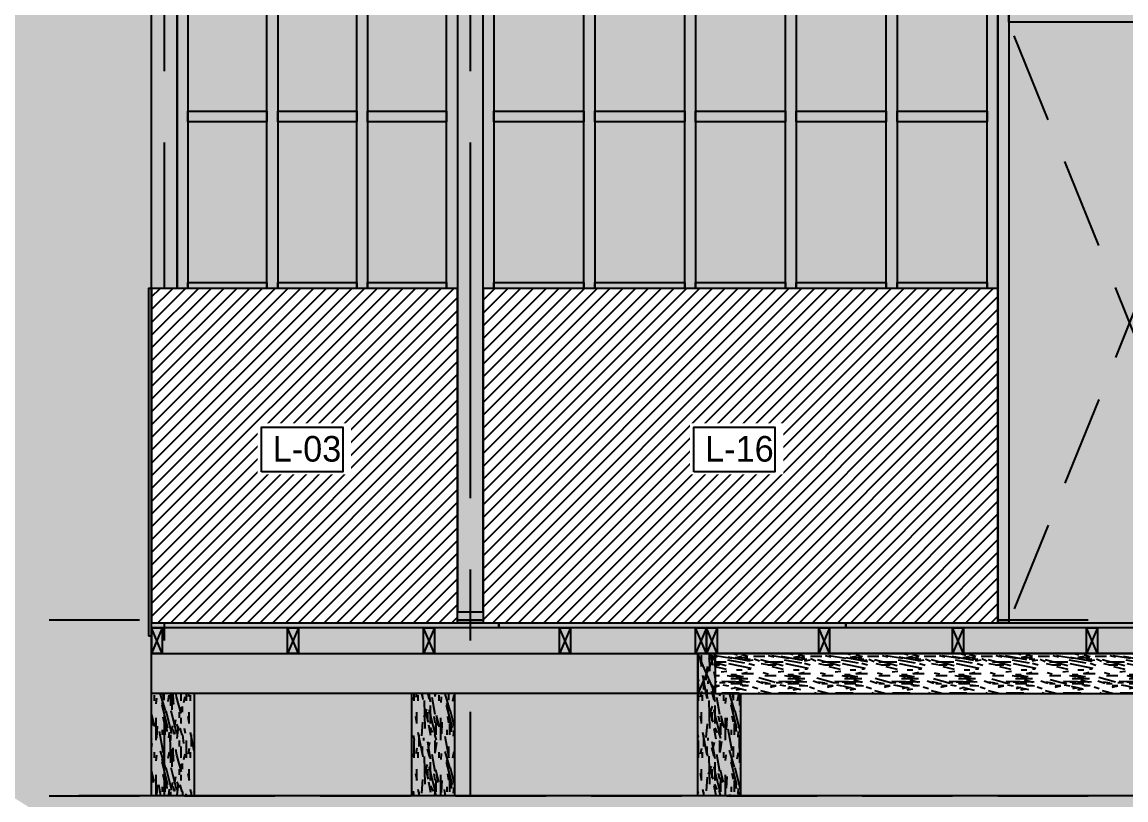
# Model space of a CAD drawing. Header units: millimetres. Extents: x 19458 to 19711, y 4351 to 4752.
# Drawn here: x 19549.96 to 19553.839, y 4520.954 to 4523.686 of the extents above; entities that cross this region are included whole.
import ezdxf

# ---------------------------------------------------------------- set-up
doc = ezdxf.new("R2010")
doc.units = ezdxf.units.MM
doc.set_wipeout_variables(frame=1)
doc.linetypes.add('CENTER', pattern=[2, 1.25, -0.25, 0.25, -0.25])
doc.linetypes.add('HIDDEN2', pattern=[4.7625, 3.175, -1.5875])
for name, color, linetype in [('cotas', 1, 'Continuous'), ('cotas @ 300', 1, 'Continuous'), ('cotas @ 400', 1, 'Continuous'), ('cotas @ 500', 1, 'Continuous'), ('EJES', 2, 'CENTER'), ('NIVELES', 2, 'Continuous'), ('PANELES PARED', 2, 'Continuous'), ('PILOTES', 2, 'Continuous'), ('TEXTO', 2, 'Continuous'), ('TEXTO @ 0.5', 2, 'Continuous'), ('VIGAS DE PISO', 2, 'Continuous')]:
    doc.layers.add(name, color=color, linetype=linetype)
doc.styles.add('century gothic', font='GOTHIC.TTF')
doc.styles.add('COTAS SMC', font='GOTHIC.TTF')
doc.dimstyles.new('ANOTATIVE 100 SMCONSTRUCCIONES', dxfattribs={"dimscale": 0, "dimtxt": 0.18, "dimasz": 0.15, "dimexe": 0.18, "dimexo": 0.09, "dimgap": 0.1, "dimtad": 1, "dimzin": 0, "dimdsep": 46, "dimtxsty": 'century gothic', "dimblk1": 'FLECHA1', "dimblk2": 'FLECHA1', "dimsah": 1, "dimcen": 0.18, "dimdle": 0.075, "dimclrd": 1, "dimclre": 1, "dimclrt": 2, "dimaunit": 1, "dimadec": 0, "dimazin": 0, "dimtfac": 0.75, "dimtix": 1, "dimtmove": 2, "dimatfit": 3, "dimfxl": 0.09, "dimtvp": 1.5, "dimtfill": 1, "dimtolj": 1, "dimtzin": 0, "dimarcsym": 0})
doc.dimstyles.new('PIES SMCONSTRUCCIONES', dxfattribs={"dimscale": 0, "dimtxt": 0.18, "dimasz": 0.2, "dimexe": 0.18, "dimexo": 0, "dimgap": 0.1, "dimtad": 1, "dimdec": 0, "dimlfac": 39.370079, "dimzin": 0, "dimdsep": 46, "dimlunit": 4, "dimtxsty": 'COTAS SMC', "dimblk1": 'FLECHA1', "dimblk2": 'FLECHA1', "dimsah": 1, "dimcen": 0.2, "dimdle": 0.075, "dimclrd": 1, "dimclre": 1, "dimclrt": 2, "dimaunit": 1, "dimadec": 0, "dimazin": 0, "dimtfac": 0.75, "dimtdec": 0, "dimtix": 1, "dimtmove": 2, "dimatfit": 3, "dimfxl": 0.09, "dimtvp": 1.5, "dimtfill": 1, "dimtolj": 1, "dimtzin": 0, "dimarcsym": 0})
pattern_1 = [(0, (102.28992, 16.99831), (0, 0.2), [0.04, -0.16]), (8.9726, (102.291915, 16.890314), (1.200000005876, 0.199999525118), [0.0384708, -3.8086058]), (5.7105, (102.289915, 16.902314), (1.800000034755, 0.19999710144), [0.0401996, -1.9697752]), (344.5779, (102.289915, 16.9623136), (2.1999999038893, -0.5999974677634), [0.0601664, -5.9564754]), (353.6599, (102.293915, 17.028314), (0.200000063208, 4.086e-07), [0.0362216, -1.7748552]), (345.0686, (102.299915, 16.914314), (0.799999998317, -0.199999673879), [0.0310484, -3.0737864]), (348.6901, (102.229915, 17.030314), (0.2000000583, 7.413e-08), [0.0815844, -0.9382194]), (5.7105, (102.291915, 16.872314), (1.800000034755, 0.19999710144), [0.0200998, -1.989875]), (0, (102.28992, 16.95631), (0, 0.2), [0.02, -0.18]), (0, (102.24992, 16.98031), (0, 0.2), [0.06, -0.14]), (11.3099, (102.289915, 17.010314), (0.79999995433, 0.19999948721), [0.020396, -0.9994078]), (2.7263, (102.269915, 16.936314), (4.0000000589947, 0.1999992035454), [0.0420476, -4.1627116]), (352.4054, (102.279915, 16.930314), (1.599999971597, -0.19999873671), [0.0302654, -2.9962834]), (0, (102.26992, 16.85431), (0, 0.2), [0.04, -0.16]), (358.8309, (102.2499153, 16.8443136), (0.2000000366479, 1.5360345e-07), [0.0980204, -9.70402]), (0, (102.24992, 16.99431), (0, 0.2), [0.02, -0.18]), (0, (102.26992, 17.01031), (0, 0.2), [0.02, -0.18]), (0, (102.17992, 17.02831), (0, 0.2), [0.03, -0.17]), (350.5377, (102.233915, 17.038314), (0.200000015444, 7.752e-08), [0.0608276, -1.1557248]), (0, (102.16992, 17.03831), (0, 0.2), [0.04, -0.16]), (0, (102.14792, 16.85831), (0, 0.2), [0.022, -0.178]), (0, (102.24992, 16.86831), (0, 0.2), [0.02, -0.18]), (0, (102.14792, 16.87431), (0, 0.2), [0.042, -0.158]), (5.4403, (102.249915, 16.886314), (1.9999999402303, 0.199998956714), [0.04219, -4.1768144]), (0, (102.25192, 16.90231), (0, 0.2), [0.038, -0.162]), (0, (102.14792, 16.90631), (0, 0.2), [0.022, -0.178]), (358.8309, (102.1719153, 16.9383136), (0.2000000366479, 1.5360345e-07), [0.0980204, -9.70402]), (0, (102.18992, 16.95631), (0, 0.2), [0.02, -0.18]), (0, (102.16992, 16.96231), (0, 0.2), [0.02, -0.18]), (0, (102.24992, 16.96231), (0, 0.2), [0.04, -0.16]), (0, (102.20992, 16.96631), (0, 0.2), [0.02, -0.18]), (0, (102.16992, 16.99031), (0, 0.2), [0.04, -0.16]), (19.6538, (102.223915, 16.906314), (2.200000050424, 0.79999891494), [0.0297322, -2.9434812]), (11.3099, (102.189915, 16.962314), (0.79999995433, 0.19999948721), [0.020396, -0.9994078]), (11.3099, (102.269915, 16.952314), (0.79999995433, 0.19999948721), [0.020396, -0.9994078]), (5.7105, (102.209915, 17.028314), (1.800000034755, 0.19999710144), [0.0200998, -1.989875]), (349.6952, (102.147915, 17.042314), (1.199999995396, -0.19999893933), [0.0223606, -2.213707]), (348.6901, (102.169915, 16.858314), (0.2000000583, 7.413e-08), [0.020396, -0.9994078]), (90, (102.18992, 16.85431), (-0.2, 1e-17), [0, -0.2]), (346.6076, (102.147915, 16.966314), (3.400000044994, -0.7999939065965), [0.043174, -4.2742308]), (11.3099, (102.269915, 16.994314), (0.79999995433, 0.19999948721), [0.020396, -0.9994078]), (10.3048, (102.269915, 16.868314), (0.999999957606, 0.199999208868), [0.0223606, -2.213707]), (348.6901, (102.209915, 16.956314), (0.2000000583, 7.413e-08), [0.020396, -0.9994078]), (348.6901, (102.229915, 16.966314), (0.2000000583, 7.413e-08), [0.020396, -0.9994078]), (341.5651, (102.147915, 16.946314), (0.19999995825, 2.3367e-07), [0.0252982, -0.6071572]), (345.9638, (102.169915, 17.014314), (0.19999992115, 2.4875e-07), [0.0824622, -0.7421588]), (343.3008, (102.209915, 17.028314), (1.399999991533, -0.39999874641), [0.0626418, -2.025419]), (0, (102.20992, 17.03831), (0, 0.2), [0.024, -0.176]), (345.9638, (102.189915, 16.874314), (0.19999992115, 2.4875e-07), [0.0824622, -0.7421588]), (345.9638, (102.169915, 16.888314), (0.19999992115, 2.4875e-07), [0.0824622, -0.7421588]), (345.9638, (102.169915, 16.906314), (0.19999992115, 2.4875e-07), [0.0824622, -0.7421588]), (349.6952, (102.147915, 16.994314), (1.199999995396, -0.19999893933), [0.0223606, -2.213707]), (345.9638, (102.209915, 16.990314), (0.19999992115, 2.4875e-07), [0.041231, -0.78339]), (349.6952, (102.147915, 16.930314), (1.199999995396, -0.19999893933), [0.0223606, -2.213707]), (357.6141, (102.251915, 16.916314), (0.199999989185, 2.452822e-07), [0.0480416, -4.756123]), (349.6952, (102.229915, 16.952314), (1.199999995396, -0.19999893933), [0.0223606, -2.213707]), (12.5288, (102.251915, 16.948314), (0.800000095695, 0.199999860747), [0.018439, -1.8254698]), (349.5626, (102.1479153, 16.9203136), (2.199999936494, -0.3999970687047), [0.0772788, -7.650591]), (351.8699, (102.223915, 16.906314), (0.199999892184, -4.835e-08), [0.0282842, -1.3859292]), (4.7636, (102.169915, 16.926314), (2.199999989955, 0.199998289923), [0.0481664, -2.3601524]), (0, (102.21792, 16.93031), (0, 0.2), [0.062, -0.138]), (344.7449, (102.147915, 17.020314), (0.799999942428, -0.199999664289), [0.0228036, -2.2575472]), (350.5377, (102.189915, 16.854314), (0.200000015444, 7.752e-08), [0.0608276, -1.1557248]), (340.0169, (102.147915, 16.896314), (0.599999976081, -0.19999986488), [0.0234094, -2.3175304]), (0, (102.30992, 17.01431), (0, 0.2), [0.01, -0.19]), (0, (102.30992, 16.92631), (0, 0.2), [0.02, -0.18]), (11.3099, (102.309915, 16.854314), (0.79999995433, 0.19999948721), [0.020396, -0.9994078]), (0, (102.31192, 16.87431), (0, 0.2), [0.036, -0.164]), (343.3008, (102.309915, 16.980314), (1.399999991533, -0.39999874641), [0.0208806, -2.0671802]), (348.0207, (102.3119153, 16.9383136), (3.7999999222511, -0.8002195416064), [0.0368014, -6.7101288]), (90, (102.30992, 16.85431), (-0.2, 1e-17), [0, -0.2]), (0, (102.32992, 16.85831), (0, 0.2), [0.018, -0.182]), (0, (102.32992, 16.89631), (0, 0.2), [0.018, -0.182]), (0, (102.32992, 16.90631), (0, 0.2), [0.018, -0.182]), (336.0376, (102.329915, 16.974314), (1.400000005486, -0.599997330343), [0.0196978, -1.9500724]), (348.5163, (102.3299153, 16.9983136), (0.99999999677376, -0.2000310941214), [0.0183676, -13.043105]), (341.5651, (102.329915, 16.926314), (0.19999995825, 2.3367e-07), [0.0189736, -0.6134816]), (347.4712, (102.329915, 17.024314), (1.000000064082, -0.19999992061), [0.018439, -1.8254698])]
pattern_2 = [(0, (102.28992, 23.7031), (0, 0.2), [0.04, -0.16]), (8.9726, (102.291915, 23.595096), (1.200000005876, 0.199999525118), [0.0384708, -3.8086058]), (5.7105, (102.289915, 23.607096), (1.800000034755, 0.19999710144), [0.0401996, -1.9697752]), (344.5779, (102.289915, 23.667096), (2.1999999038893, -0.5999974677634), [0.0601664, -5.9564754]), (353.6599, (102.293915, 23.733096), (0.200000063208, 4.086e-07), [0.0362216, -1.7748552]), (345.0686, (102.299915, 23.619096), (0.799999998317, -0.199999673879), [0.0310484, -3.0737864]), (348.6901, (102.229915, 23.735096), (0.2000000583, 7.413e-08), [0.0815844, -0.9382194]), (5.7105, (102.291915, 23.577096), (1.800000034755, 0.19999710144), [0.0200998, -1.989875]), (0, (102.28992, 23.6611), (0, 0.2), [0.02, -0.18]), (0, (102.24992, 23.6851), (0, 0.2), [0.06, -0.14]), (11.3099, (102.289915, 23.715096), (0.79999995433, 0.19999948721), [0.020396, -0.9994078]), (2.7263, (102.269915, 23.641096), (4.0000000589947, 0.1999992035454), [0.0420476, -4.1627116]), (352.4054, (102.279915, 23.635096), (1.599999971597, -0.19999873671), [0.0302654, -2.9962834]), (0, (102.26992, 23.5591), (0, 0.2), [0.04, -0.16]), (358.8309, (102.2499153, 23.549096), (0.2000000366479, 1.5360345e-07), [0.0980204, -9.70402]), (0, (102.24992, 23.6991), (0, 0.2), [0.02, -0.18]), (0, (102.26992, 23.7151), (0, 0.2), [0.02, -0.18]), (0, (102.17992, 23.7331), (0, 0.2), [0.03, -0.17]), (350.5377, (102.233915, 23.743096), (0.200000015444, 7.752e-08), [0.0608276, -1.1557248]), (0, (102.16992, 23.7431), (0, 0.2), [0.04, -0.16]), (0, (102.14792, 23.5631), (0, 0.2), [0.022, -0.178]), (0, (102.24992, 23.5731), (0, 0.2), [0.02, -0.18]), (0, (102.14792, 23.5791), (0, 0.2), [0.042, -0.158]), (5.4403, (102.249915, 23.591096), (1.9999999402303, 0.199998956714), [0.04219, -4.1768144]), (0, (102.25192, 23.6071), (0, 0.2), [0.038, -0.162]), (0, (102.14792, 23.6111), (0, 0.2), [0.022, -0.178]), (358.8309, (102.1719153, 23.643096), (0.2000000366479, 1.5360345e-07), [0.0980204, -9.70402]), (0, (102.18992, 23.6611), (0, 0.2), [0.02, -0.18]), (0, (102.16992, 23.6671), (0, 0.2), [0.02, -0.18]), (0, (102.24992, 23.6671), (0, 0.2), [0.04, -0.16]), (0, (102.20992, 23.6711), (0, 0.2), [0.02, -0.18]), (0, (102.16992, 23.6951), (0, 0.2), [0.04, -0.16]), (19.6538, (102.223915, 23.611096), (2.200000050424, 0.79999891494), [0.0297322, -2.9434812]), (11.3099, (102.189915, 23.667096), (0.79999995433, 0.19999948721), [0.020396, -0.9994078]), (11.3099, (102.269915, 23.657096), (0.79999995433, 0.19999948721), [0.020396, -0.9994078]), (5.7105, (102.209915, 23.733096), (1.800000034755, 0.19999710144), [0.0200998, -1.989875]), (349.6952, (102.147915, 23.747096), (1.199999995396, -0.19999893933), [0.0223606, -2.213707]), (348.6901, (102.169915, 23.563096), (0.2000000583, 7.413e-08), [0.020396, -0.9994078]), (90, (102.18992, 23.5591), (-0.2, 1e-17), [0, -0.2]), (346.6076, (102.147915, 23.671096), (3.400000044994, -0.7999939065965), [0.043174, -4.2742308]), (11.3099, (102.269915, 23.699096), (0.79999995433, 0.19999948721), [0.020396, -0.9994078]), (10.3048, (102.269915, 23.573096), (0.999999957606, 0.199999208868), [0.0223606, -2.213707]), (348.6901, (102.209915, 23.661096), (0.2000000583, 7.413e-08), [0.020396, -0.9994078]), (348.6901, (102.229915, 23.671096), (0.2000000583, 7.413e-08), [0.020396, -0.9994078]), (341.5651, (102.147915, 23.651096), (0.19999995825, 2.3367e-07), [0.0252982, -0.6071572]), (345.9638, (102.169915, 23.719096), (0.19999992115, 2.4875e-07), [0.0824622, -0.7421588]), (343.3008, (102.209915, 23.733096), (1.399999991533, -0.39999874641), [0.0626418, -2.025419]), (0, (102.20992, 23.7431), (0, 0.2), [0.024, -0.176]), (345.9638, (102.189915, 23.579096), (0.19999992115, 2.4875e-07), [0.0824622, -0.7421588]), (345.9638, (102.169915, 23.593096), (0.19999992115, 2.4875e-07), [0.0824622, -0.7421588]), (345.9638, (102.169915, 23.611096), (0.19999992115, 2.4875e-07), [0.0824622, -0.7421588]), (349.6952, (102.147915, 23.699096), (1.199999995396, -0.19999893933), [0.0223606, -2.213707]), (345.9638, (102.209915, 23.695096), (0.19999992115, 2.4875e-07), [0.041231, -0.78339]), (349.6952, (102.147915, 23.635096), (1.199999995396, -0.19999893933), [0.0223606, -2.213707]), (357.6141, (102.251915, 23.621096), (0.199999989185, 2.452822e-07), [0.0480416, -4.756123]), (349.6952, (102.229915, 23.657096), (1.199999995396, -0.19999893933), [0.0223606, -2.213707]), (12.5288, (102.251915, 23.653096), (0.800000095695, 0.199999860747), [0.018439, -1.8254698]), (349.5626, (102.1479153, 23.625096), (2.199999936494, -0.3999970687047), [0.0772788, -7.650591]), (351.8699, (102.223915, 23.611096), (0.199999892184, -4.835e-08), [0.0282842, -1.3859292]), (4.7636, (102.169915, 23.631096), (2.199999989955, 0.199998289923), [0.0481664, -2.3601524]), (0, (102.21792, 23.6351), (0, 0.2), [0.062, -0.138]), (344.7449, (102.147915, 23.725096), (0.799999942428, -0.199999664289), [0.0228036, -2.2575472]), (350.5377, (102.189915, 23.559096), (0.200000015444, 7.752e-08), [0.0608276, -1.1557248]), (340.0169, (102.147915, 23.601096), (0.599999976081, -0.19999986488), [0.0234094, -2.3175304]), (0, (102.30992, 23.7191), (0, 0.2), [0.01, -0.19]), (0, (102.30992, 23.6311), (0, 0.2), [0.02, -0.18]), (11.3099, (102.309915, 23.559096), (0.79999995433, 0.19999948721), [0.020396, -0.9994078]), (0, (102.31192, 23.5791), (0, 0.2), [0.036, -0.164]), (343.3008, (102.309915, 23.685096), (1.399999991533, -0.39999874641), [0.0208806, -2.0671802]), (348.0207, (102.3119153, 23.643096), (3.7999999222511, -0.8002195416064), [0.0368014, -6.7101288]), (90, (102.30992, 23.5591), (-0.2, 1e-17), [0, -0.2]), (0, (102.32992, 23.5631), (0, 0.2), [0.018, -0.182]), (0, (102.32992, 23.6011), (0, 0.2), [0.018, -0.182]), (0, (102.32992, 23.6111), (0, 0.2), [0.018, -0.182]), (336.0376, (102.329915, 23.679096), (1.400000005486, -0.599997330343), [0.0196978, -1.9500724]), (348.5163, (102.3299153, 23.703096), (0.99999999677376, -0.2000310941214), [0.0183676, -13.043105]), (341.5651, (102.329915, 23.631096), (0.19999995825, 2.3367e-07), [0.0189736, -0.6134816]), (347.4712, (102.329915, 23.729096), (1.000000064082, -0.19999992061), [0.018439, -1.8254698])]

# ---------------------------------------------------------------- blocks, each defined once
blk = doc.blocks.new('FLECHA1')
at = {"color": 4}
blk.add_line((-0.246176, -0.248081), (0.248081, 0.25), dxfattribs=at)
at = {"color": 1}
blk.add_line((-1, 0), (0.496162, 0), dxfattribs=at)
blk = doc.blocks.new('*D331')
at = {"layer": 'cotas', "color": 1, "lineweight": -2, "transparency": 16777216}
for p, q in [((19614.326, 4625.8448), (19614.326, 4700.8448)), ((19570.9836, 4550.8448), (19524.326, 4550.8448)), ((19614.326, 4548.4298), (19614.326, 4550.8448)), ((19570.5339, 4548.4298), (19524.326, 4548.4298)), ((19614.326, 4473.4298), (19614.326, 4398.4298))]:
    blk.add_line(p, q, dxfattribs=at)
at = {"layer": 'Defpoints', "color": 0, "transparency": 16777216}
for p in [(19614.326, 4550.8448), (19615.9836, 4550.8448), (19615.5339, 4548.4298)]:
    blk.add_point(p, dxfattribs=at)
at = {"layer": 'cotas', "color": 1, "lineweight": -2, "transparency": 16777216, "xscale": 75, "yscale": 75, "zscale": 75}
for p, rotation in [((19614.326, 4550.8448), 270), ((19614.326, 4548.4298), 90)]:
    blk.add_blockref('FLECHA1', p, dxfattribs=dict(at, rotation=rotation))
at = {"layer": 'cotas', "color": 2, "transparency": 16777216, "insert": (19517.3376, 4549.6373), "char_height": 90, "attachment_point": 5, "rotation": 90, "style": 'century gothic', "bg_fill": 3, "box_fill_scale": 1.1, "bg_fill_color": 256, "bg_fill_true_color": 13158600, "bg_fill_transparency": 0}
blk.add_mtext('\\A1;2.42', dxfattribs=at)
blk = doc.blocks.new('*D377')
at = {"layer": 'cotas', "color": 1, "lineweight": -2, "transparency": 16777216}
for p, q in [((19614.326, 4595.8448), (19614.326, 4640.8448)), ((19588.9836, 4550.8448), (19560.326, 4550.8448)), ((19614.326, 4548.4298), (19614.326, 4550.8448)), ((19588.5339, 4548.4298), (19560.326, 4548.4298)), ((19614.326, 4503.4298), (19614.326, 4458.4298))]:
    blk.add_line(p, q, dxfattribs=at)
at = {"layer": 'Defpoints', "color": 0, "transparency": 16777216}
for p in [(19614.326, 4550.8448), (19615.9836, 4550.8448), (19615.5339, 4548.4298)]:
    blk.add_point(p, dxfattribs=at)
at = {"layer": 'cotas', "color": 1, "lineweight": -2, "transparency": 16777216, "xscale": 45, "yscale": 45, "zscale": 45}
for p, rotation in [((19614.326, 4550.8448), 270), ((19614.326, 4548.4298), 90)]:
    blk.add_blockref('FLECHA1', p, dxfattribs=dict(at, rotation=rotation))
at = {"layer": 'cotas', "color": 2, "transparency": 16777216, "insert": (19556.133, 4549.6373), "char_height": 54, "attachment_point": 5, "rotation": 90, "style": 'century gothic', "bg_fill": 3, "box_fill_scale": 1.1, "bg_fill_color": 256, "bg_fill_true_color": 13158600, "bg_fill_transparency": 0}
blk.add_mtext('\\A1;2.42', dxfattribs=at)
blk = doc.blocks.new('*D383')
at = {"layer": 'cotas', "color": 1, "lineweight": -2, "transparency": 16777216}
for p, q in [((19614.326, 4610.8448), (19614.326, 4670.8448)), ((19579.9836, 4550.8448), (19542.326, 4550.8448)), ((19614.326, 4548.4298), (19614.326, 4550.8448)), ((19579.5339, 4548.4298), (19542.326, 4548.4298)), ((19614.326, 4488.4298), (19614.326, 4428.4298))]:
    blk.add_line(p, q, dxfattribs=at)
at = {"layer": 'Defpoints', "color": 0, "transparency": 16777216}
for p in [(19614.326, 4550.8448), (19615.9836, 4550.8448), (19615.5339, 4548.4298)]:
    blk.add_point(p, dxfattribs=at)
at = {"layer": 'cotas', "color": 1, "lineweight": -2, "transparency": 16777216, "xscale": 60, "yscale": 60, "zscale": 60}
for p, rotation in [((19614.326, 4550.8448), 270), ((19614.326, 4548.4298), 90)]:
    blk.add_blockref('FLECHA1', p, dxfattribs=dict(at, rotation=rotation))
at = {"layer": 'cotas', "color": 2, "transparency": 16777216, "insert": (19536.7353, 4549.6373), "char_height": 72, "attachment_point": 5, "rotation": 90, "style": 'century gothic', "bg_fill": 3, "box_fill_scale": 1.1, "bg_fill_color": 256, "bg_fill_true_color": 13158600, "bg_fill_transparency": 0}
blk.add_mtext('\\A1;2.42', dxfattribs=at)
blk = doc.blocks.new('*D386')
at = {"layer": 'cotas', "color": 1, "lineweight": -2, "transparency": 16777216}
for p, q in [((19620.0128, 4651.7533), (19620.0128, 4751.7533)), ((19620.4168, 4551.7533), (19530.0128, 4551.7533)), ((19620.0128, 4550.5333), (19620.0128, 4551.7533)), ((19620.4168, 4550.5333), (19530.0128, 4550.5333)), ((19620.0128, 4450.5333), (19620.0128, 4350.5333))]:
    blk.add_line(p, q, dxfattribs=at)
at = {"layer": 'Defpoints', "color": 0, "transparency": 16777216}
for p in [(19620.0128, 4551.7533), (19620.4168, 4551.7533), (19620.4168, 4550.5333)]:
    blk.add_point(p, dxfattribs=at)
at = {"layer": 'cotas', "color": 1, "lineweight": -2, "transparency": 16777216, "xscale": 100, "yscale": 100, "zscale": 100}
for p, rotation in [((19620.0128, 4551.7533), 270), ((19620.0128, 4550.5333), 90)]:
    blk.add_blockref('FLECHA1', p, dxfattribs=dict(at, rotation=rotation))
at = {"layer": 'cotas', "color": 2, "transparency": 16777216, "insert": (19523.8809, 4551.1433), "char_height": 90, "attachment_point": 5, "rotation": 90, "style": 'COTAS SMC', "bg_fill": 3, "box_fill_scale": 1.1, "bg_fill_color": 256, "bg_fill_true_color": 13158600, "bg_fill_transparency": 0}
blk.add_mtext("\\A1;4'", dxfattribs=at)
blk = doc.blocks.new('*D430')
at = {"layer": 'cotas', "color": 1, "lineweight": -2, "transparency": 16777216}
for p, q in [((19620.0128, 4611.7533), (19620.0128, 4671.7533)), ((19620.4168, 4551.7533), (19566.0128, 4551.7533)), ((19620.0128, 4550.5333), (19620.0128, 4551.7533)), ((19620.4168, 4550.5333), (19566.0128, 4550.5333)), ((19620.0128, 4490.5333), (19620.0128, 4430.5333))]:
    blk.add_line(p, q, dxfattribs=at)
at = {"layer": 'Defpoints', "color": 0, "transparency": 16777216}
for p in [(19620.0128, 4551.7533), (19620.4168, 4551.7533), (19620.4168, 4550.5333)]:
    blk.add_point(p, dxfattribs=at)
at = {"layer": 'cotas', "color": 1, "lineweight": -2, "transparency": 16777216, "xscale": 60, "yscale": 60, "zscale": 60}
for p, rotation in [((19620.0128, 4551.7533), 270), ((19620.0128, 4550.5333), 90)]:
    blk.add_blockref('FLECHA1', p, dxfattribs=dict(at, rotation=rotation))
at = {"layer": 'cotas', "color": 2, "transparency": 16777216, "insert": (19562.3337, 4551.1433), "char_height": 54, "attachment_point": 5, "rotation": 90, "style": 'COTAS SMC', "bg_fill": 3, "box_fill_scale": 1.1, "bg_fill_color": 256, "bg_fill_true_color": 13158600, "bg_fill_transparency": 0}
blk.add_mtext("\\A1;4'", dxfattribs=at)
blk = doc.blocks.new('*D436')
at = {"layer": 'cotas', "color": 1, "lineweight": -2, "transparency": 16777216}
for p, q in [((19620.0128, 4631.7533), (19620.0128, 4711.7533)), ((19620.4168, 4551.7533), (19548.0128, 4551.7533)), ((19620.0128, 4550.5333), (19620.0128, 4551.7533)), ((19620.4168, 4550.5333), (19548.0128, 4550.5333)), ((19620.0128, 4470.5333), (19620.0128, 4390.5333))]:
    blk.add_line(p, q, dxfattribs=at)
at = {"layer": 'Defpoints', "color": 0, "transparency": 16777216}
for p in [(19620.0128, 4551.7533), (19620.4168, 4551.7533), (19620.4168, 4550.5333)]:
    blk.add_point(p, dxfattribs=at)
at = {"layer": 'cotas', "color": 1, "lineweight": -2, "transparency": 16777216, "xscale": 80, "yscale": 80, "zscale": 80}
for p, rotation in [((19620.0128, 4551.7533), 270), ((19620.0128, 4550.5333), 90)]:
    blk.add_blockref('FLECHA1', p, dxfattribs=dict(at, rotation=rotation))
at = {"layer": 'cotas', "color": 2, "transparency": 16777216, "insert": (19543.1073, 4551.1433), "char_height": 72, "attachment_point": 5, "rotation": 90, "style": 'COTAS SMC', "bg_fill": 3, "box_fill_scale": 1.1, "bg_fill_color": 256, "bg_fill_true_color": 13158600, "bg_fill_transparency": 0}
blk.add_mtext("\\A1;4'", dxfattribs=at)
blk = doc.blocks.new('P01')
h = blk.add_hatch()
h.set_pattern_fill('MADERA_03', color=250, scale=0.2, angle=90, pattern_type=2)
h.set_pattern_definition([(90, (-0.156, 0.142), (-0.2, 1e-17), [0.04, -0.16]), (98.9726, (-0.048, 0.144), (-0.199999525118, 1.200000005876), [0.0384708, -3.8086058]), (95.7105, (-0.06, 0.142), (-0.19999710144, 1.800000034755), [0.0401996, -1.9697752]), (74.5779, (-0.12, 0.142), (0.5999974677634, 2.1999999038893), [0.0601664, -5.9564754]), (83.6599, (-0.186, 0.146), (-4.086e-07, 0.200000063208), [0.0362216, -1.7748552]), (75.0686, (-0.072, 0.152), (0.199999673879, 0.799999998317), [0.0310484, -3.0737864]), (78.6901, (-0.188, 0.082), (-7.413e-08, 0.2000000583), [0.0815844, -0.9382194]), (95.7105, (-0.03, 0.144), (-0.19999710144, 1.800000034755), [0.0200998, -1.989875]), (90, (-0.114, 0.142), (-0.2, 1e-17), [0.02, -0.18]), (90, (-0.138, 0.102), (-0.2, 1e-17), [0.06, -0.14]), (101.3099, (-0.168, 0.142), (-0.19999948721, 0.79999995433), [0.020396, -0.9994078]), (92.7263, (-0.094, 0.122), (-0.1999992035454, 4.0000000589947), [0.0420476, -4.1627116]), (82.4054, (-0.088, 0.132), (0.19999873671, 1.599999971597), [0.0302654, -2.9962834]), (90, (-0.012, 0.122), (-0.2, 1e-17), [0.04, -0.16]), (88.8309, (-0.002, 0.102), (-1.5360345e-07, 0.2000000366479), [0.0980204, -9.70402]), (90, (-0.152, 0.102), (-0.2, 1e-17), [0.02, -0.18]), (90, (-0.168, 0.122), (-0.2, 1e-17), [0.02, -0.18]), (90, (-0.186, 0.032), (-0.2, 1e-17), [0.03, -0.17]), (80.5377, (-0.196, 0.086), (-7.752e-08, 0.200000015444), [0.0608276, -1.1557248]), (90, (-0.196, 0.022), (-0.2, 1e-17), [0.04, -0.16]), (90, (-0.016, 1e-18), (-0.2, 1e-17), [0.022, -0.178]), (90, (-0.026, 0.102), (-0.2, 1e-17), [0.02, -0.18]), (90, (-0.032, 2e-18), (-0.2, 1e-17), [0.042, -0.158]), (95.4403, (-0.044, 0.102), (-0.199998956714, 1.9999999402303), [0.04219, -4.1768144]), (90, (-0.06, 0.104), (-0.2, 1e-17), [0.038, -0.162]), (90, (-0.064, 4e-18), (-0.2, 1e-17), [0.022, -0.178]), (88.8309, (-0.096, 0.024), (-1.5360345e-07, 0.2000000366479), [0.0980204, -9.70402]), (90, (-0.114, 0.042), (-0.2, 1e-17), [0.02, -0.18]), (90, (-0.12, 0.022), (-0.2, 1e-17), [0.02, -0.18]), (90, (-0.12, 0.102), (-0.2, 1e-17), [0.04, -0.16]), (90, (-0.124, 0.062), (-0.2, 1e-17), [0.02, -0.18]), (90, (-0.148, 0.022), (-0.2, 1e-17), [0.04, -0.16]), (109.6538, (-0.064, 0.076), (-0.79999891494, 2.200000050424), [0.0297322, -2.9434812]), (101.3099, (-0.12, 0.042), (-0.19999948721, 0.79999995433), [0.020396, -0.9994078]), (101.3099, (-0.11, 0.122), (-0.19999948721, 0.79999995433), [0.020396, -0.9994078]), (95.7105, (-0.186, 0.062), (-0.19999710144, 1.800000034755), [0.0200998, -1.989875]), (79.6952, (-0.2, 1e-17), (0.19999893933, 1.199999995396), [0.0223606, -2.213707]), (78.6901, (-0.016, 0.022), (-7.413e-08, 0.2000000583), [0.020396, -0.9994078]), (180, (-0.012, 0.042), (-2e-17, -0.2), [0, -0.2]), (76.6076, (-0.124, 8e-18), (0.7999939065965, 3.400000044994), [0.043174, -4.2742308]), (101.3099, (-0.152, 0.122), (-0.19999948721, 0.79999995433), [0.020396, -0.9994078]), (100.3048, (-0.026, 0.122), (-0.199999208868, 0.999999957606), [0.0223606, -2.213707]), (78.6901, (-0.114, 0.062), (-7.413e-08, 0.2000000583), [0.020396, -0.9994078]), (78.6901, (-0.124, 0.082), (-7.413e-08, 0.2000000583), [0.020396, -0.9994078]), (71.5651, (-0.104, 6e-18), (-2.3367e-07, 0.19999995825), [0.0252982, -0.6071572]), (75.9638, (-0.172, 0.022), (-2.4875e-07, 0.19999992115), [0.0824622, -0.7421588]), (73.3008, (-0.186, 0.062), (0.39999874641, 1.399999991533), [0.0626418, -2.025419]), (90, (-0.196, 0.062), (-0.2, 1e-17), [0.024, -0.176]), (75.9638, (-0.032, 0.042), (-2.4875e-07, 0.19999992115), [0.0824622, -0.7421588]), (75.9638, (-0.046, 0.022), (-2.4875e-07, 0.19999992115), [0.0824622, -0.7421588]), (75.9638, (-0.064, 0.022), (-2.4875e-07, 0.19999992115), [0.0824622, -0.7421588]), (79.6952, (-0.152, 9e-18), (0.19999893933, 1.199999995396), [0.0223606, -2.213707]), (75.9638, (-0.148, 0.062), (-2.4875e-07, 0.19999992115), [0.041231, -0.78339]), (79.6952, (-0.088, 5e-18), (0.19999893933, 1.199999995396), [0.0223606, -2.213707]), (87.6141, (-0.074, 0.104), (-2.452822e-07, 0.199999989185), [0.0480416, -4.756123]), (79.6952, (-0.11, 0.082), (0.19999893933, 1.199999995396), [0.0223606, -2.213707]), (102.5288, (-0.106, 0.104), (-0.199999860747, 0.800000095695), [0.018439, -1.8254698]), (79.5626, (-0.078, 5e-18), (0.3999970687047, 2.199999936494), [0.0772788, -7.650591]), (81.8699, (-0.064, 0.076), (4.835e-08, 0.199999892184), [0.0282842, -1.3859292]), (94.7636, (-0.084, 0.022), (-0.199998289923, 2.199999989955), [0.0481664, -2.3601524]), (90, (-0.088, 0.07), (-0.2, 1e-17), [0.062, -0.138]), (74.7449, (-0.178, 1e-17), (0.199999664289, 0.799999942428), [0.0228036, -2.2575472]), (80.5377, (-0.012, 0.042), (-7.752e-08, 0.200000015444), [0.0608276, -1.1557248]), (70.0169, (-0.054, 3e-18), (0.19999986488, 0.599999976081), [0.0234094, -2.3175304]), (90, (-0.172, 0.162), (-0.2, 1e-17), [0.01, -0.19]), (90, (-0.084, 0.162), (-0.2, 1e-17), [0.02, -0.18]), (101.3099, (-0.012, 0.162), (-0.19999948721, 0.79999995433), [0.020396, -0.9994078]), (90, (-0.032, 0.164), (-0.2, 1e-17), [0.036, -0.164]), (73.3008, (-0.138, 0.162), (0.39999874641, 1.399999991533), [0.0208806, -2.0671802]), (78.0207, (-0.096, 0.164), (0.8002195416064, 3.7999999222511), [0.0368014, -6.7101288]), (180, (-0.012, 0.162), (-2e-17, -0.2), [0, -0.2]), (90, (-0.016, 0.182), (-0.2, 1e-17), [0.018, -0.182]), (90, (-0.054, 0.182), (-0.2, 1e-17), [0.018, -0.182]), (90, (-0.064, 0.182), (-0.2, 1e-17), [0.018, -0.182]), (66.0376, (-0.132, 0.182), (0.599997330343, 1.400000005486), [0.0196978, -1.9500724]), (78.5163, (-0.156, 0.182), (0.2000310941214, 0.99999999677376), [0.0183676, -13.043105]), (71.5651, (-0.084, 0.182), (-2.3367e-07, 0.19999995825), [0.0189736, -0.6134816]), (77.4712, (-0.182, 0.182), (0.19999992061, 1.000000064082), [0.018439, -1.8254698])])
h.paths.add_polyline_path([(19444.003, 4504.1263), (19444.153, 4504.1263), (19444.153, 4504.6263), (19444.003, 4504.6263)])
blk.add_lwpolyline([(19444.003, 4504.1263), (19444.153, 4504.1263), (19444.153, 4504.6263), (19444.003, 4504.6263)], close=True)
blk = doc.blocks.new('PP17')
at = {"layer": 'PANELES PARED', "color": 8, "linetype": 'HIDDEN2', "ltscale": 0.1}
for p, q in [((19433.3208, 4512.8793), (19432.4708, 4513.0933)), ((19433.3208, 4513.0933), (19432.4708, 4512.8793)), ((19432.4708, 4512.8413), (19433.3208, 4510.7313)), ((19432.4708, 4510.7313), (19433.3208, 4512.8413))]:
    blk.add_line(p, q, dxfattribs=at)
at = {"layer": 'PANELES PARED'}
for points in [[(19432.4328, 4513.1313), (19432.4328, 4513.0933), (19433.3588, 4513.0933), (19433.3588, 4513.1313)], [(19432.4708, 4513.0933), (19432.4328, 4513.0933), (19432.4328, 4510.7313), (19432.4708, 4510.7313)], [(19433.3588, 4513.0933), (19433.3208, 4513.0933), (19433.3208, 4510.7313), (19433.3588, 4510.7313)], [(19432.4708, 4512.8793), (19432.4708, 4512.8413), (19433.3208, 4512.8413), (19433.3208, 4512.8793)]]:
    blk.add_lwpolyline(points, close=True, dxfattribs=at)
blk = doc.blocks.new('PP3')
at = {"layer": 'PANELES PARED'}
for points in [[(19433.3588, 4513.1313), (19433.3588, 4513.0933), (19436.2428, 4513.0933), (19436.2428, 4513.1313)], [(19433.3968, 4513.0933), (19433.3588, 4513.0933), (19433.3588, 4510.7693), (19433.3968, 4510.7693)], [(19433.7509, 4513.0933), (19433.7129, 4513.0933), (19433.7129, 4510.7693), (19433.7509, 4510.7693)], [(19434.1051, 4513.0933), (19434.0671, 4513.0933), (19434.0671, 4510.7693), (19434.1051, 4510.7693)], [(19434.4593, 4513.0933), (19434.4213, 4513.0933), (19434.4213, 4510.7693), (19434.4593, 4510.7693)], [(19434.8136, 4513.0933), (19434.7756, 4513.0933), (19434.7756, 4510.7693), (19434.8136, 4510.7693)], [(19435.1678, 4513.0933), (19435.1298, 4513.0933), (19435.1298, 4510.7693), (19435.1678, 4510.7693)], [(19435.1678, 4513.0933), (19435.2578, 4513.0933), (19435.2578, 4510.7693), (19435.1678, 4510.7693)], [(19435.2958, 4513.0933), (19435.2578, 4513.0933), (19435.2578, 4510.7693), (19435.2958, 4510.7693)], [(19435.6114, 4513.0933), (19435.5734, 4513.0933), (19435.5734, 4510.7693), (19435.6114, 4510.7693)], [(19435.9271, 4513.0933), (19435.8891, 4513.0933), (19435.8891, 4510.7693), (19435.9271, 4510.7693)], [(19436.2428, 4513.0933), (19436.2048, 4513.0933), (19436.2048, 4510.7693), (19436.2428, 4510.7693)], [(19433.3967, 4512.5286), (19433.3967, 4512.4906), (19433.7129, 4512.4906), (19433.7129, 4512.5286)], [(19433.7509, 4512.5286), (19433.7509, 4512.4906), (19434.0671, 4512.4906), (19434.0671, 4512.5286)], [(19434.1051, 4512.5286), (19434.1051, 4512.4906), (19434.4213, 4512.4906), (19434.4213, 4512.5286)], [(19434.4593, 4512.5286), (19434.4593, 4512.4906), (19434.7756, 4512.4906), (19434.7756, 4512.5286)], [(19434.8136, 4512.5286), (19434.8136, 4512.4906), (19435.1298, 4512.4906), (19435.1298, 4512.5286)], [(19435.2958, 4512.5286), (19435.2958, 4512.4906), (19435.5734, 4512.4906), (19435.5734, 4512.5286)], [(19435.6114, 4512.5286), (19435.6114, 4512.4906), (19435.8891, 4512.4906), (19435.8891, 4512.5286)], [(19435.9271, 4512.5286), (19435.9271, 4512.4906), (19436.2048, 4512.4906), (19436.2048, 4512.5286)], [(19433.3967, 4511.9259), (19433.3967, 4511.8879), (19433.7129, 4511.8879), (19433.7129, 4511.9259)], [(19433.7509, 4511.9259), (19433.7509, 4511.8879), (19434.0671, 4511.8879), (19434.0671, 4511.9259)], [(19434.1051, 4511.9259), (19434.1051, 4511.8879), (19434.4213, 4511.8879), (19434.4213, 4511.9259)], [(19434.4593, 4511.9259), (19434.4593, 4511.8879), (19434.7756, 4511.8879), (19434.7756, 4511.9259)], [(19434.8136, 4511.9259), (19434.8136, 4511.8879), (19435.1298, 4511.8879), (19435.1298, 4511.9259)], [(19435.2958, 4511.9259), (19435.2958, 4511.8879), (19435.5734, 4511.8879), (19435.5734, 4511.9259)], [(19435.6114, 4511.9259), (19435.6114, 4511.8879), (19435.8891, 4511.8879), (19435.8891, 4511.9259)], [(19435.9271, 4511.9259), (19435.9271, 4511.8879), (19436.2048, 4511.8879), (19436.2048, 4511.9259)], [(19433.3967, 4511.3476), (19433.3967, 4511.3096), (19433.7129, 4511.3096), (19433.7129, 4511.3476)], [(19433.7509, 4511.3476), (19433.7509, 4511.3096), (19434.0671, 4511.3096), (19434.0671, 4511.3476)], [(19434.1051, 4511.3476), (19434.1051, 4511.3096), (19434.4213, 4511.3096), (19434.4213, 4511.3476)], [(19434.4593, 4511.3476), (19434.4593, 4511.3096), (19434.7756, 4511.3096), (19434.7756, 4511.3476)], [(19434.8136, 4511.3476), (19434.8136, 4511.3096), (19435.1298, 4511.3096), (19435.1298, 4511.3476)], [(19435.2958, 4511.3476), (19435.2958, 4511.3096), (19435.5734, 4511.3096), (19435.5734, 4511.3476)], [(19435.6114, 4511.3476), (19435.6114, 4511.3096), (19435.8891, 4511.3096), (19435.8891, 4511.3476)], [(19435.9271, 4511.3476), (19435.9271, 4511.3096), (19436.2048, 4511.3096), (19436.2048, 4511.3476)], [(19433.3588, 4510.7693), (19433.3588, 4510.7313), (19436.2428, 4510.7313), (19436.2428, 4510.7693)]]:
    blk.add_lwpolyline(points, close=True, dxfattribs=at)
blk = doc.blocks.new('I')
at = {"color": 3}
blk.add_wipeout([(19551.58, 4519.718), (19551.58, 4518.5434), (19553.389, 4518.5434), (19553.389, 4519.718)], dxfattribs=at)
h = blk.add_hatch()
h.set_pattern_fill('ANSI31', color=250, scale=0.01)
h.set_pattern_definition([(45, (80.47028, -1.39251), (-0.022450640303, 0.022450640303), [])])
h.paths.add_polyline_path([(19551.58, 4518.5434), (19553.389, 4518.5434), (19553.389, 4519.718), (19551.58, 4519.718)])
blk.add_lwpolyline([(19551.58, 4519.718), (19551.58, 4518.5434), (19553.389, 4518.5434), (19553.389, 4519.718)], close=True, dxfattribs=at)
blk = doc.blocks.new('W')
at = {"color": 3}
blk.add_wipeout([(19548.6925, 4522.7512), (19548.6925, 4521.5766), (19549.7675, 4521.5766), (19549.7675, 4522.7512)], dxfattribs=at)
h = blk.add_hatch()
h.set_pattern_fill('ANSI31', color=250, scale=0.01)
h.set_pattern_definition([(45, (76.84877, 1.640725), (-0.022450640303, 0.022450640303), [])])
h.paths.add_polyline_path([(19548.6925, 4522.7512), (19548.6925, 4521.5766), (19549.7675, 4521.5766), (19549.7675, 4522.7512)])
blk.add_lwpolyline([(19548.6925, 4522.7512), (19548.6925, 4521.5766), (19549.7675, 4521.5766), (19549.7675, 4522.7512)], close=True, dxfattribs=at)
blk = doc.blocks.new('*U620')
at = {"layer": 'cotas @ 500'}
dim = blk.add_linear_dim(base=(19614.3260382735, 4550.8448237801), p1=(19615.5338597089, 4548.4298237801), p2=(19615.9836080801, 4550.8448237801), angle=90, dimstyle='ANOTATIVE 100 SMCONSTRUCCIONES', override={"dimscale": 500, "dimtix": 1, "dimtofl": 1, "dimtmove": 1, "dimatfit": 1}, dxfattribs=at)
dim.commit()
dim.dimension.update_dxf_attribs({"geometry": '*D331', "text_midpoint": (19517.3375950376, 4549.6373237801)})
at = {"layer": 'cotas @ 300'}
dim = blk.add_linear_dim(base=(19614.3260382735, 4550.8448237801), p1=(19615.5338597089, 4548.4298237801), p2=(19615.9836080801, 4550.8448237801), angle=90, dimstyle='ANOTATIVE 100 SMCONSTRUCCIONES', override={"dimscale": 300, "dimtix": 1, "dimtofl": 1, "dimtmove": 1, "dimatfit": 1}, dxfattribs=at)
dim.commit()
dim.dimension.update_dxf_attribs({"geometry": '*D377', "text_midpoint": (19556.132972332, 4549.6373237801)})
at = {"layer": 'cotas @ 400'}
dim = blk.add_linear_dim(base=(19614.3260382735, 4550.8448237801), p1=(19615.5338597089, 4548.4298237801), p2=(19615.9836080801, 4550.8448237801), angle=90, dimstyle='ANOTATIVE 100 SMCONSTRUCCIONES', override={"dimscale": 400, "dimtix": 1, "dimtofl": 1, "dimtmove": 1, "dimatfit": 1}, dxfattribs=at)
dim.commit()
dim.dimension.update_dxf_attribs({"geometry": '*D383', "text_midpoint": (19536.7352836848, 4549.6373237801)})
blk = doc.blocks.new('*U622')
at = {"layer": 'cotas @ 500'}
dim = blk.add_linear_dim(base=(19620.0128, 4551.7533), p1=(19620.4168, 4550.5333), p2=(19620.4168, 4551.7533), angle=90, dimstyle='PIES SMCONSTRUCCIONES', override={"dimscale": 500, "dimtix": 1, "dimtofl": 1, "dimtmove": 2, "dimatfit": 3}, dxfattribs=at)
dim.commit()
dim.dimension.update_dxf_attribs({"geometry": '*D386', "text_midpoint": (19523.8809, 4551.1433)})
at = {"layer": 'cotas @ 300'}
dim = blk.add_linear_dim(base=(19620.0128, 4551.7533), p1=(19620.4168, 4550.5333), p2=(19620.4168, 4551.7533), angle=90, dimstyle='PIES SMCONSTRUCCIONES', override={"dimscale": 300, "dimtix": 1, "dimtofl": 1, "dimtmove": 2, "dimatfit": 3}, dxfattribs=at)
dim.commit()
dim.dimension.update_dxf_attribs({"geometry": '*D430', "text_midpoint": (19562.3337, 4551.1433)})
at = {"layer": 'cotas @ 400'}
dim = blk.add_linear_dim(base=(19620.0128, 4551.7533), p1=(19620.4168, 4550.5333), p2=(19620.4168, 4551.7533), angle=90, dimstyle='PIES SMCONSTRUCCIONES', override={"dimscale": 400, "dimtix": 1, "dimtofl": 1, "dimtmove": 2, "dimatfit": 3}, dxfattribs=at)
dim.commit()
dim.dimension.update_dxf_attribs({"geometry": '*D436', "text_midpoint": (19543.1073, 4551.1433)})

msp = doc.modelspace()

# ---------------------------------------------------------------- block references
at = {"layer": 'cotas'}
msp.add_blockref('*U620', (0, 0), dxfattribs=at)

# ---------------------------------------------------------------- next in the draw order: block references
msp.add_blockref('*U622', (0, 0), dxfattribs=at)

# ---------------------------------------------------------------- next in the draw order: hatches: boundary and pattern name
h = msp.add_hatch()
h.set_pattern_fill('EARTH', color=8, scale=0.01, angle=45)
h.set_pattern_definition([(45, (116.85594, 16.842314), (7e-18, 0.08980256121), [0.0635, -0.0635]), (45, (116.8391, 16.85915), (7e-18, 0.08980256121), [0.0635, -0.0635]), (45, (116.82226, 16.87599), (7e-18, 0.08980256121), [0.0635, -0.0635]), (135, (116.82226, 16.887215), (-0.08980256121, 7e-18), [0.0635, -0.0635]), (135, (116.8391, 16.90405), (-0.08980256121, 7e-18), [0.0635, -0.0635]), (135, (116.85594, 16.92089), (-0.08980256121, 7e-18), [0.0635, -0.0635])])
h.paths.add_polyline_path([(19550.16, 4520.7686), (19550.16, 4520.9686), (19557.0984, 4520.9686), (19557.0984, 4520.7686)])

# ---------------------------------------------------------------- next in the draw order: linework, layer by layer
at = {"color": 5}
msp.add_line((19557.0984, 4520.9686), (19550.16, 4520.9686), dxfattribs=at)
at = {"color": 1}
for points in [[(19551.635, 4521.5586), (19550.415, 4521.5586), (19550.415, 4521.5766), (19551.635, 4521.5766)], [(19552.855, 4521.5586), (19551.635, 4521.5586), (19551.635, 4521.5766), (19552.855, 4521.5766)], [(19554.075, 4521.5586), (19552.855, 4521.5586), (19552.855, 4521.5766), (19554.075, 4521.5766)]]:
    msp.add_lwpolyline(points, close=True, dxfattribs=at)
at = {"layer": 'NIVELES', "color": 1, "linetype": 'HIDDEN2', "ltscale": 0.1}
for p, q in [((19550.055, 4521.5866), (19558.2035, 4521.5866)), ((19550.055, 4520.9686), (19558.2035, 4520.9686))]:
    msp.add_line(p, q, dxfattribs=at)
at = {"layer": 'PANELES PARED'}
for p, q in [((19550.505, 4521.5766), (19550.415, 4521.6146)), ((19550.505, 4521.6146), (19550.415, 4521.5766))]:
    msp.add_line(p, q, dxfattribs=at)
for points in [[(19550.505, 4521.6146), (19550.415, 4521.6146), (19550.415, 4523.9386), (19550.505, 4523.9386)], [(19550.505, 4521.6146), (19550.415, 4521.6146), (19550.415, 4521.5766), (19550.505, 4521.5766)]]:
    msp.add_lwpolyline(points, close=True, dxfattribs=at)

# ---------------------------------------------------------------- next in the draw order: block references
at = {"xscale": -1}
for name in ['PP3', 'PP17']:
    msp.add_blockref(name, (38986.7478, 10.8453), dxfattribs=at)
at = {"layer": 'PILOTES', "xscale": -1}
for p in [(38994.568, 16.8423), (38995.483, 16.8423), (38996.488, 16.8423)]:
    msp.add_blockref('P01', p, dxfattribs=at)

# ---------------------------------------------------------------- next in the draw order: wipeouts: each hides what was drawn before it
for points in [[(19552.335, 4521.3286), (19550.415, 4521.3286), (19550.415, 4521.4686), (19552.335, 4521.4686)], [(19552.395, 4521.3286), (19554.255, 4521.3286), (19554.255, 4521.4686), (19552.395, 4521.4686)]]:
    msp.add_wipeout(points).dxf.layer = 'VIGAS DE PISO'

# ---------------------------------------------------------------- next in the draw order: hatches: boundary and pattern name
h = msp.add_hatch()
h.set_pattern_fill('MADERA_03', color=250, scale=0.2, pattern_type=2)
h.set_pattern_definition(pattern_2)
h.paths.add_polyline_path([(19552.365, 4521.5586), (19550.415, 4521.5586), (19550.415, 4521.4686), (19552.365, 4521.4686)])
h = msp.add_hatch()
h.set_pattern_fill('MADERA_03', color=250, scale=0.2, pattern_type=2)
h.set_pattern_definition(pattern_2)
h.paths.add_polyline_path([(19554.285, 4521.5586), (19552.365, 4521.5586), (19552.365, 4521.4686), (19554.285, 4521.4686)])
h = msp.add_hatch()
h.set_pattern_fill('MADERA_03', color=250, scale=0.2, pattern_type=2)
h.set_pattern_definition(pattern_1)
h.paths.add_polyline_path([(19552.335, 4521.3286), (19550.415, 4521.3286), (19550.415, 4521.4686), (19552.335, 4521.4686)])
h = msp.add_hatch()
h.set_pattern_fill('MADERA_03', color=250, scale=0.2, pattern_type=2)
h.set_pattern_definition(pattern_1)
h.paths.add_polyline_path([(19552.395, 4521.3286), (19554.255, 4521.3286), (19554.255, 4521.4686), (19552.395, 4521.4686)])

# ---------------------------------------------------------------- next in the draw order: linework, layer by layer
at = {"layer": 'EJES', "color": 1}
for p, q in [((19550.46, 4525.2638), (19550.46, 4520.9686)), ((19551.535, 4525.2638), (19551.535, 4520.9686))]:
    msp.add_line(p, q, dxfattribs=at)
at = {"layer": 'VIGAS DE PISO'}
for p, q in [((19550.453, 4521.5586), (19550.415, 4521.4686)), ((19550.453, 4521.4686), (19550.415, 4521.5586)), ((19550.931, 4521.5586), (19550.893, 4521.4686)), ((19550.931, 4521.4686), (19550.893, 4521.5586)), ((19551.409, 4521.5586), (19551.371, 4521.4686)), ((19551.409, 4521.4686), (19551.371, 4521.5586)), ((19551.887, 4521.5586), (19551.849, 4521.4686)), ((19551.887, 4521.4686), (19551.849, 4521.5586)), ((19552.365, 4521.5586), (19552.327, 4521.4686)), ((19552.365, 4521.4686), (19552.327, 4521.5586)), ((19552.403, 4521.5586), (19552.365, 4521.4686)), ((19552.403, 4521.4686), (19552.365, 4521.5586)), ((19552.7975, 4521.5586), (19552.7595, 4521.4686)), ((19552.7975, 4521.4686), (19552.7595, 4521.5586)), ((19553.268, 4521.5586), (19553.23, 4521.4686)), ((19553.268, 4521.4686), (19553.23, 4521.5586)), ((19553.7385, 4521.5586), (19553.7005, 4521.4686)), ((19553.7385, 4521.4686), (19553.7005, 4521.5586)), ((19552.395, 4521.4686), (19552.335, 4521.3286)), ((19552.395, 4521.3286), (19552.335, 4521.4686))]:
    msp.add_line(p, q, dxfattribs=at)
for points in [[(19550.453, 4521.5586), (19550.453, 4521.4686), (19550.415, 4521.4686), (19550.415, 4521.5586)], [(19552.365, 4521.5586), (19550.415, 4521.5586), (19550.415, 4521.4686), (19552.365, 4521.4686)], [(19550.931, 4521.5586), (19550.931, 4521.4686), (19550.893, 4521.4686), (19550.893, 4521.5586)], [(19551.409, 4521.5586), (19551.409, 4521.4686), (19551.371, 4521.4686), (19551.371, 4521.5586)], [(19551.887, 4521.5586), (19551.887, 4521.4686), (19551.849, 4521.4686), (19551.849, 4521.5586)], [(19552.365, 4521.5586), (19552.365, 4521.4686), (19552.327, 4521.4686), (19552.327, 4521.5586)], [(19552.403, 4521.5586), (19552.403, 4521.4686), (19552.365, 4521.4686), (19552.365, 4521.5586)], [(19554.285, 4521.5586), (19552.365, 4521.5586), (19552.365, 4521.4686), (19554.285, 4521.4686)], [(19552.7975, 4521.5586), (19552.7975, 4521.4686), (19552.7595, 4521.4686), (19552.7595, 4521.5586)], [(19553.268, 4521.5586), (19553.268, 4521.4686), (19553.23, 4521.4686), (19553.23, 4521.5586)], [(19553.7385, 4521.5586), (19553.7385, 4521.4686), (19553.7005, 4521.4686), (19553.7005, 4521.5586)], [(19552.335, 4521.3286), (19550.415, 4521.3286), (19550.415, 4521.4686), (19552.335, 4521.4686)], [(19552.395, 4521.3286), (19552.335, 4521.3286), (19552.335, 4521.4686), (19552.395, 4521.4686)], [(19552.395, 4521.3286), (19554.255, 4521.3286), (19554.255, 4521.4686), (19552.395, 4521.4686)]]:
    msp.add_lwpolyline(points, close=True, dxfattribs=at)

# ---------------------------------------------------------------- next in the draw order: block references
at = {"color": 250}
for name, p in [('W', (1.7225, 0)), ('I', (0, 3.0332))]:
    msp.add_blockref(name, p, dxfattribs=at)

# ---------------------------------------------------------------- next in the draw order: linework, layer by layer
at = {"color": 3}
msp.add_lwpolyline([(19550.405, 4521.5312), (19550.415, 4521.5312), (19550.415, 4522.7512), (19550.405, 4522.7512)], close=True, dxfattribs=at)

# ---------------------------------------------------------------- next in the draw order: texts
at = {"layer": 'TEXTO @ 0.5', "color": 2, "char_height": 0.09, "width": 0.238534, "attachment_point": 1, "style": 'century gothic', "bg_fill": 3, "box_fill_scale": 1.5, "bg_fill_color": 256, "bg_fill_transparency": 0}
for s, insert in [('\\pi0.0079755;L-03 ', (19550.8329, 4522.2326)), ('\\pi0.008312;L-16 ', (19552.3521, 4522.2326))]:
    msp.add_mtext(s, dxfattribs=dict(at, insert=insert))

# ---------------------------------------------------------------- next in the draw order: linework, layer by layer
at = {"layer": 'TEXTO'}
for points in [[(19550.8014, 4522.1066), (19550.8014, 4522.2641), (19551.0869, 4522.2641), (19551.0869, 4522.1066)], [(19552.3206, 4522.1066), (19552.3206, 4522.2641), (19552.6055, 4522.2641), (19552.6055, 4522.1066)]]:
    msp.add_lwpolyline(points, close=True, dxfattribs=at)

doc.saveas('drawing.dxf')
